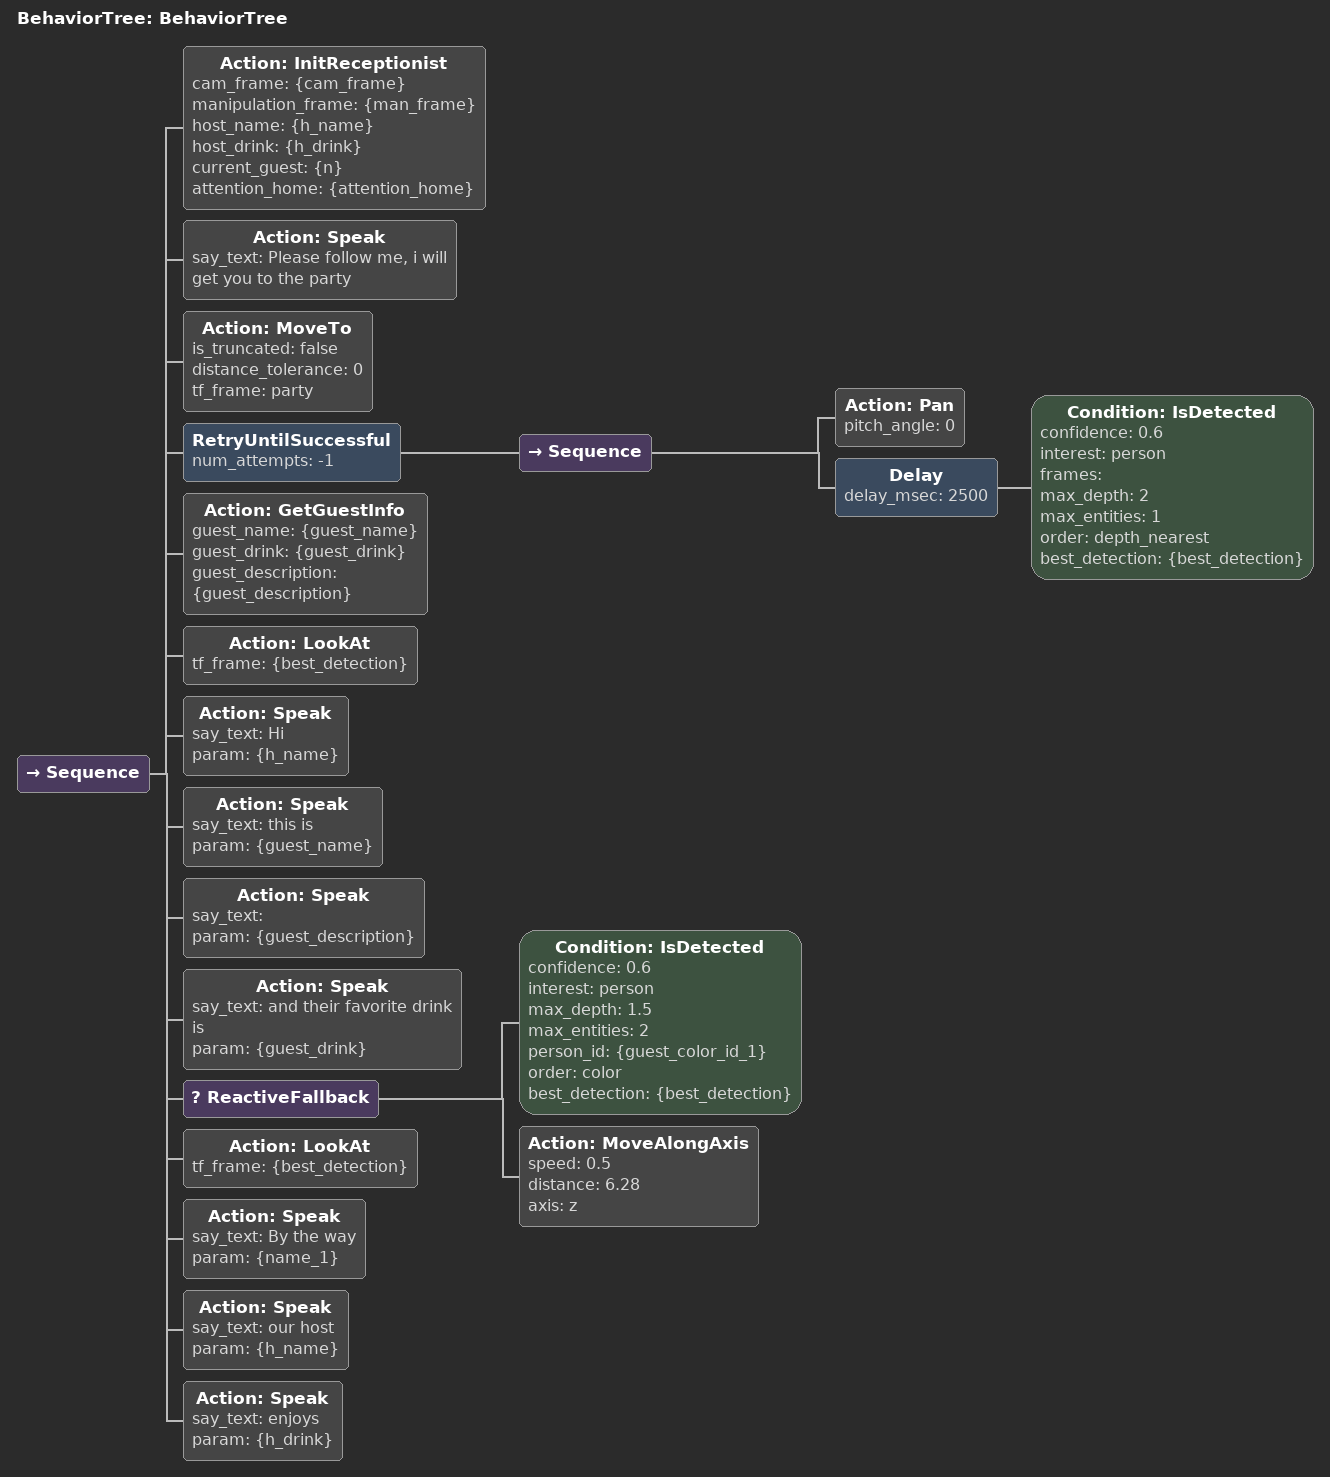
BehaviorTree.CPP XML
<root main_tree_to_execute="BehaviorTree">
    <BehaviorTree ID="BehaviorTree">
        <Sequence>
            <Action ID="InitReceptionist" cam_frame="{cam_frame}"
                                          manipulation_frame="{man_frame}"
                                          host_name="{h_name}"
                                          host_drink="{h_drink}"
                                          current_guest="{n}"
                                          attention_home="{attention_home}" />
            <Action ID="Speak" say_text="Please follow me, i will get you to the  party"/>
            <Action ID="MoveTo" is_truncated="false" distance_tolerance="0" tf_frame="party"/>

            <RetryUntilSuccessful num_attempts="-1">
                <Sequence>
                    <Action ID="Pan" pitch_angle="0"/>
                    <Delay delay_msec="2500">
                        <Condition ID="IsDetected"
                                confidence="0.6"
                                interest="person"
                                frames=""
                                max_depth="2"
                                max_entities="1"
                                order="depth_nearest"
                                best_detection="{best_detection}"/>
                    </Delay>

                </Sequence>
            </RetryUntilSuccessful>
            <Action ID="GetGuestInfo"
                    guest_name="{guest_name}"
                    guest_drink="{guest_drink}"
                    guest_description="{guest_description}"/>
            <Action ID="LookAt" tf_frame="{best_detection}"/>
            <Action ID="Speak" say_text="Hi" param="{h_name}"/>
            <Action ID="Speak" say_text=" this is" param="{guest_name}"/>
            <Action ID="Speak" say_text=" " param="{guest_description}"/>
            <Action ID="Speak" say_text=" and their favorite drink is" param="{guest_drink}"/>
            <ReactiveFallback>
                <Condition ID="IsDetected" confidence="0.6"
                    interest="person"
                    max_depth="1.5"
                    max_entities="2"
                    person_id="{guest_color_id_1}"
                    order="color"
                    best_detection="{best_detection}"/>

                <Action ID="MoveAlongAxis"
                                            speed="0.5"
                                            distance="6.28"
                                            axis="z"/>
            </ReactiveFallback>
            <Action ID="LookAt" tf_frame="{best_detection}"/>
            <Action ID="Speak" say_text=" By the way" param="{name_1}"/>
            <Action ID="Speak" say_text="our host" param="{h_name}"/>
            <Action ID="Speak" say_text="enjoys" param="{h_drink}"/>

        </Sequence>
    </BehaviorTree>
</root>
